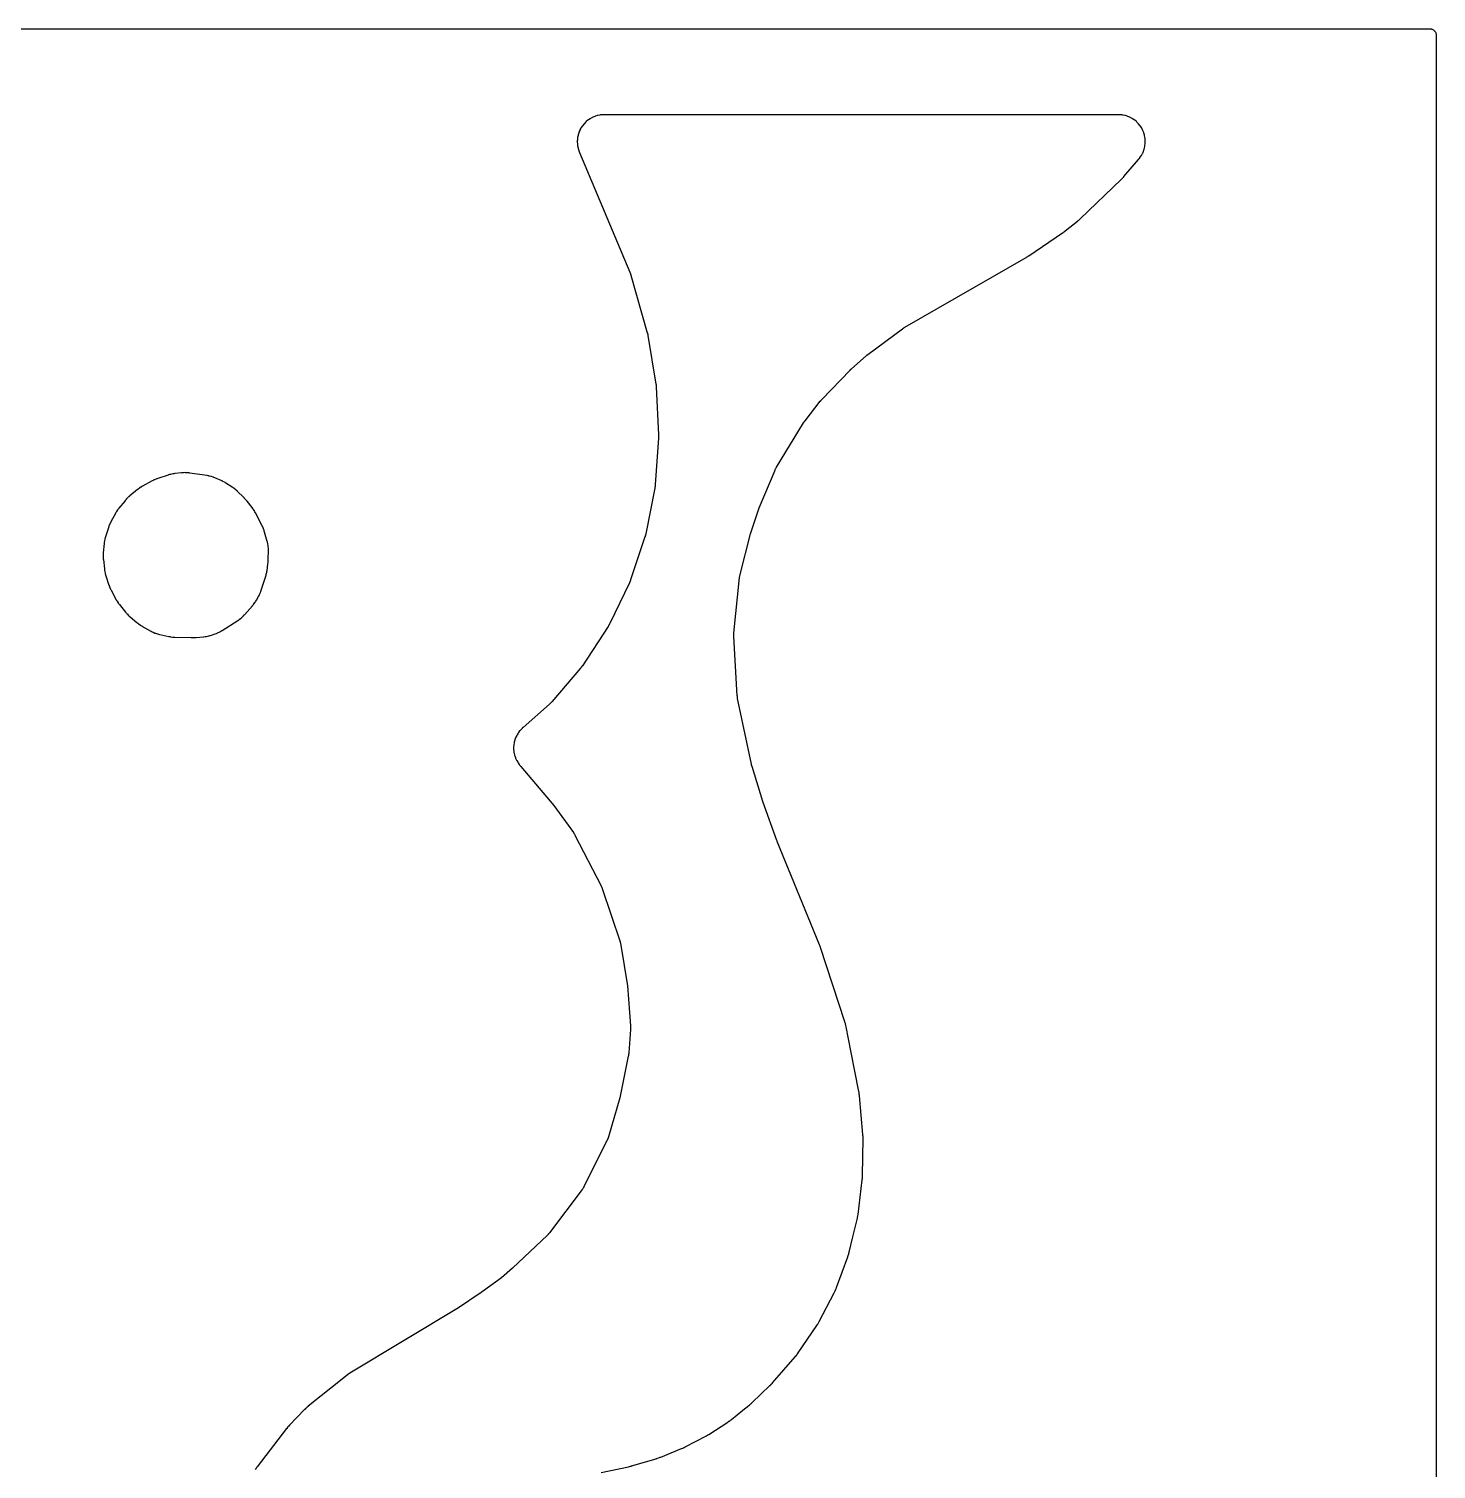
# Model space of a CAD drawing. Header units: millimetres. Extents: x 0 to 300, y 0 to 300.
# Drawn here: x 168.9 to 300, y 165.9 to 300.1 of the extents above; entities that cross this region are included whole.
import ezdxf

# ---------------------------------------------------------------- set-up
doc = ezdxf.new("R2010")
doc.units = ezdxf.units.MM
doc.layers.add('CUT', color=7, linetype='CONTINUOUS')

msp = doc.modelspace()

# ---------------------------------------------------------------- linework, layer by layer
at = {"layer": 'CUT'}
for points in [[(2.5547, 300.0625), (298.4808, 300.0625), (298.5102, 300.0625), (299.3955, 300.0625), (299.469, 300.0589), (299.5271, 300.0503), (299.5842, 300.036), (299.6396, 300.0162), (299.6927, 299.991), (299.7432, 299.9608), (299.7904, 299.9257), (299.834, 299.8863), (299.8735, 299.8427), (299.9085, 299.7954), (299.9387, 299.745), (299.9639, 299.6918), (299.9837, 299.6365), (299.998, 299.5794), (300.0066, 299.5212), (300.0102, 299.4478), (300.0102, 298.5625), (300.0102, 1.4375)], [(222.2366, 165.5698), (224.776, 166.1165), (224.7866, 166.1189), (224.8601, 166.1361), (224.8714, 166.1389), (224.9626, 166.1621), (224.9736, 166.165), (225.0453, 166.1848), (225.057, 166.1881), (227.3385, 166.8662), (227.352, 166.8704), (227.4389, 166.8984), (227.4522, 166.9029), (227.5604, 166.9407), (227.5736, 166.9455), (227.6591, 166.9776), (227.6722, 166.9826), (227.7183, 167.0012), (227.7549, 167.0146), (227.7735, 167.0217), (229.7172, 167.8036), (229.7311, 167.8094), (229.8213, 167.8484), (229.8351, 167.8545), (229.9471, 167.9063), (229.9607, 167.9128), (230.0489, 167.9563), (230.0623, 167.9631), (231.9681, 168.9632), (231.98, 168.9697), (232.0569, 169.0123), (232.0687, 169.0189), (232.164, 169.0746), (232.1756, 169.0815), (232.2505, 169.1276), (232.262, 169.1348), (234.0397, 170.283), (234.0527, 170.2916), (234.136, 170.3485), (234.1487, 170.3574), (234.2515, 170.4316), (234.2639, 170.4409), (234.3442, 170.502), (234.3565, 170.5116), (235.4273, 171.3723), (235.9895, 171.8227), (235.9997, 171.8311), (236.0653, 171.886), (236.0753, 171.8946), (236.0893, 171.9069), (236.0902, 171.9076), (236.1001, 171.9161), (236.18, 171.9862), (236.1897, 171.9949), (236.2521, 172.0522), (236.2616, 172.0611), (237.9446, 173.6731), (237.9544, 173.6827), (238.0174, 173.746), (238.027, 173.7558), (238.0438, 173.7734), (238.1044, 173.8369), (238.1137, 173.847), (238.1738, 173.9129), (238.1829, 173.9231), (240.2918, 176.3472), (240.3031, 176.3605), (240.3752, 176.4484), (240.386, 176.4621), (240.411, 176.4944), (240.4125, 176.4962), (240.4404, 176.5324), (240.4732, 176.5749), (240.4748, 176.5771), (240.4996, 176.6091), (240.51, 176.6231), (240.5768, 176.7151), (240.5869, 176.7294), (242.3144, 179.2615), (242.3243, 179.2766), (242.3875, 179.3754), (242.397, 179.3908), (242.4725, 179.5172), (242.4815, 179.5328), (242.5386, 179.6353), (242.5472, 179.6512), (242.5478, 179.6524), (243.9296, 182.3174), (243.9536, 182.3637), (243.9542, 182.3648), (243.9627, 182.3817), (244.0158, 182.4925), (244.0237, 182.5097), (244.0859, 182.6508), (244.0932, 182.6682), (244.1392, 182.7822), (244.146, 182.7998), (245.2024, 185.6733), (245.208, 185.6892), (245.2428, 185.7929), (245.248, 185.8089), (245.288, 185.9403), (245.2915, 185.9521), (245.3, 185.9802), (245.3047, 185.9964), (245.3337, 186.1026), (245.338, 186.119), (245.6794, 187.5224), (246.0749, 189.1382), (246.0789, 189.1558), (246.1034, 189.2703), (246.1069, 189.288), (246.1128, 189.3204), (246.115, 189.3317), (246.141, 189.4755), (246.1439, 189.4932), (246.1612, 189.6084), (246.1636, 189.6262), (246.5505, 192.8569), (246.5521, 192.8726), (246.5616, 192.9748), (246.5629, 192.9906), (246.5715, 193.1191), (246.5723, 193.1349), (246.5764, 193.2375), (246.5769, 193.2533), (246.5769, 193.2546), (246.6244, 196.6826), (246.6244, 196.683), (246.6245, 196.6984), (246.6233, 196.7985), (246.6229, 196.8139), (246.6182, 196.9395), (246.6174, 196.9548), (246.6111, 197.0547), (246.6099, 197.0701), (246.2895, 200.6691), (246.2879, 200.6848), (246.2761, 200.7865), (246.2746, 200.7986), (246.2732, 200.8104), (246.2712, 200.8261), (246.253, 200.9536), (246.2505, 200.9692), (246.2334, 201.0704), (246.2305, 201.0859), (245.4867, 204.8662), (245.0501, 207.0899), (245.0462, 207.108), (245.0195, 207.2251), (245.0151, 207.2431), (245.011, 207.2586), (245.0108, 207.2595), (244.9983, 207.3072), (244.977, 207.389), (244.9766, 207.3905), (244.9728, 207.405), (244.9678, 207.4227), (244.934, 207.5377), (244.9285, 207.5553), (242.6483, 214.5), (242.6451, 214.5094), (242.6226, 214.5744), (242.6191, 214.5843), (242.5895, 214.6648), (242.5859, 214.6746), (242.5615, 214.7378), (242.5573, 214.7481), (238.6366, 224.3611), (238.6319, 224.3727), (238.6271, 224.3847), (238.6255, 224.3888), (238.6217, 224.3986), (238.62, 224.4028), (238.6181, 224.4078), (238.6165, 224.412), (238.6127, 224.4219), (238.6113, 224.4256), (238.6083, 224.4337), (238.6041, 224.4452), (238.6022, 224.4503), (237.3266, 227.9786), (237.3217, 227.9925), (237.3167, 228.0068), (237.315, 228.0116), (237.3109, 228.0234), (237.3092, 228.0284), (237.3073, 228.0343), (237.3056, 228.0393), (237.3016, 228.0512), (237.3002, 228.0556), (237.2971, 228.0652), (237.2928, 228.0789), (237.2909, 228.085), (236.2806, 231.3572), (236.2776, 231.3672), (236.2707, 231.3905), (236.2678, 231.4005), (236.2644, 231.4126), (236.2616, 231.4226), (236.2553, 231.4459), (236.2526, 231.456), (236.2496, 231.4675), (236.2471, 231.4776), (236.2413, 231.5011), (236.2389, 231.5112), (236.236, 231.5235), (236.2337, 231.5337), (236.2284, 231.5573), (236.2262, 231.5674), (234.9431, 237.6726), (234.9417, 237.6793), (234.9386, 237.695), (234.938, 237.6979), (234.9325, 237.7284), (234.9225, 237.7896), (234.9203, 237.8081), (234.9129, 237.8863), (234.9103, 237.9198), (234.5896, 243.4582), (234.5889, 243.4726), (234.5878, 243.4979), (234.5873, 243.5183), (234.5866, 243.5838), (234.5868, 243.6063), (234.588, 243.6375), (234.5931, 243.7202), (234.596, 243.7556), (235.1216, 248.9598), (235.1223, 248.9668), (235.1241, 248.9831), (235.1244, 248.9861), (235.1285, 249.0174), (235.1378, 249.0801), (235.1413, 249.1016), (235.1472, 249.1312), (235.1643, 249.2096), (235.1723, 249.243), (236.1526, 253.0245), (236.9551, 255.4312), (238.4242, 258.9612), (238.4269, 258.9676), (238.4333, 258.9826), (238.4344, 258.9853), (238.4474, 259.0141), (238.4744, 259.0714), (238.4839, 259.0909), (238.4981, 259.1175), (238.5371, 259.1874), (238.5544, 259.217), (241.0734, 263.3534), (241.0806, 263.365), (241.0976, 263.392), (241.105, 263.4035), (241.114, 263.4174), (241.1215, 263.4287), (241.1393, 263.4551), (241.147, 263.4663), (241.1559, 263.4792), (241.1638, 263.4903), (241.1719, 263.5016), (241.1807, 263.5136), (241.1889, 263.5244), (241.2081, 263.5496), (241.2165, 263.5603), (242.6393, 265.365), (242.6462, 265.3737), (242.6624, 265.3937), (242.6694, 265.4022), (242.678, 265.4126), (242.6851, 265.4211), (242.7018, 265.4407), (242.709, 265.4491), (242.7174, 265.4587), (242.7247, 265.4669), (242.7418, 265.4862), (242.7427, 265.4871), (242.7492, 265.4942), (242.7582, 265.5042), (242.7657, 265.5122), (242.7833, 265.531), (242.7909, 265.5389), (245.4278, 268.2798), (245.4329, 268.2851), (245.4447, 268.2972), (245.4499, 268.3024), (245.4622, 268.3148), (245.4685, 268.3211), (245.4834, 268.3358), (245.4898, 268.342), (245.4972, 268.3492), (245.5037, 268.3554), (245.5184, 268.3693), (245.5226, 268.3733), (245.5409, 268.3898), (245.5488, 268.3969), (246.9036, 269.5983), (246.9112, 269.6049), (246.929, 269.6204), (246.9366, 269.627), (246.9457, 269.6346), (246.9533, 269.641), (246.9711, 269.6558), (246.9788, 269.6621), (246.9878, 269.6693), (246.9955, 269.6756), (247.0138, 269.69), (247.0216, 269.6962), (247.0313, 269.7036), (247.0392, 269.7097), (247.0577, 269.7237), (247.0657, 269.7297), (250.3032, 272.1233), (250.3136, 272.1309), (250.338, 272.1484), (250.3485, 272.1558), (250.3614, 272.1648), (250.372, 272.172), (250.3969, 272.1888), (250.4076, 272.196), (250.42, 272.2041), (250.4308, 272.211), (250.4562, 272.2271), (250.4671, 272.2339), (250.4805, 272.2422), (250.4915, 272.2488), (250.5173, 272.2642), (250.5284, 272.2707), (261.8289, 278.7744), (261.8375, 278.7795), (261.8976, 278.8154), (261.9069, 278.821), (261.981, 278.8672), (261.9899, 278.8729), (262.0478, 278.9104), (262.0573, 278.9166), (265.2152, 281.0471), (265.2252, 281.054), (265.2901, 281.0997), (265.3, 281.1069), (265.3803, 281.1659), (265.3901, 281.1733), (265.453, 281.2216), (265.4627, 281.2291), (266.592, 282.133), (266.6024, 282.1416), (266.6697, 282.1979), (266.6799, 282.2067), (266.7627, 282.2792), (266.7727, 282.2883), (266.8373, 282.3475), (266.8472, 282.3568), (270.6617, 286.0181), (270.6726, 286.0289), (270.7427, 286.0996), (270.7533, 286.1106), (270.839, 286.2017), (270.8493, 286.213), (270.9157, 286.2872), (270.9257, 286.2988), (272.2808, 287.8953), (272.2902, 287.9067), (272.3508, 287.9818), (272.3599, 287.9934), (272.3952, 288.0394), (272.4127, 288.0634), (272.5208, 288.2197), (272.552, 288.2701), (272.6429, 288.4341), (272.6691, 288.4874), (272.7433, 288.6596), (272.7641, 288.7151), (272.8209, 288.8938), (272.8361, 288.9511), (272.8751, 289.1346), (272.8845, 289.1931), (272.9052, 289.3795), (272.9088, 289.4387), (272.9109, 289.6262), (272.9087, 289.6854), (272.8923, 289.8722), (272.8842, 289.931), (272.8495, 290.1152), (272.8357, 290.1729), (272.7829, 290.3529), (272.7634, 290.4089), (272.6932, 290.5827), (272.6682, 290.6365), (272.5812, 290.8026), (272.5511, 290.8537), (272.448, 291.0104), (272.413, 291.0582), (272.295, 291.2039), (272.2554, 291.2481), (272.1236, 291.3815), (272.0799, 291.4216), (271.9355, 291.5412), (271.8881, 291.5768), (271.7326, 291.6816), (271.6818, 291.7123), (271.5168, 291.8013), (271.4633, 291.8268), (271.2902, 291.8991), (271.2344, 291.9192), (271.0551, 291.974), (270.9976, 291.9885), (270.8138, 292.0254), (270.7551, 292.0342), (270.5659, 292.0529), (270.5363, 292.0551), (270.4785, 292.058), (270.4637, 292.0585), (270.3673, 292.0609), (270.3525, 292.0611), (222.5651, 292.0611), (222.5503, 292.0609), (222.4544, 292.0586), (222.4397, 292.058), (222.3821, 292.0552), (222.3527, 292.053), (222.1644, 292.0344), (222.106, 292.0257), (221.923, 291.9892), (221.8658, 291.9749), (221.6873, 291.9206), (221.6317, 291.9006), (221.4594, 291.8291), (221.406, 291.8038), (221.2416, 291.7156), (221.191, 291.6852), (221.036, 291.5813), (220.9886, 291.5461), (220.8446, 291.4275), (220.8009, 291.3878), (220.6692, 291.2556), (220.6297, 291.2117), (220.5116, 291.0672), (220.4766, 291.0198), (220.3733, 290.8644), (220.3431, 290.8137), (220.2555, 290.6489), (220.2304, 290.5954), (220.1595, 290.4228), (220.1398, 290.3672), (220.0862, 290.1885), (220.072, 290.1312), (220.0362, 289.948), (220.0278, 289.8896), (220.0102, 289.7039), (220.0075, 289.6449), (220.0082, 289.4583), (220.0113, 289.3994), (220.0304, 289.2137), (220.0393, 289.1554), (220.0764, 288.9725), (220.091, 288.9153), (220.1468, 288.7346), (220.1562, 288.7066), (220.1758, 288.6524), (220.181, 288.6386), (220.216, 288.5492), (220.2215, 288.5356), (224.9021, 277.3861), (224.9072, 277.3736), (224.9189, 277.3445), (224.9238, 277.332), (224.9297, 277.3167), (224.9345, 277.3041), (224.9453, 277.2747), (224.9499, 277.2621), (224.955, 277.2475), (224.9593, 277.2347), (224.9693, 277.205), (224.9735, 277.1922), (224.9784, 277.1766), (224.9824, 277.1637), (224.9915, 277.1337), (224.9953, 277.1208), (226.5258, 271.7565), (226.5292, 271.7442), (226.537, 271.7154), (226.5402, 271.703), (226.5441, 271.6879), (226.5472, 271.6754), (226.5541, 271.6464), (226.557, 271.634), (226.5602, 271.6196), (226.563, 271.6071), (226.5691, 271.5779), (226.5716, 271.5654), (226.5746, 271.55), (226.577, 271.5375), (226.5823, 271.5081), (226.5845, 271.4955), (227.3339, 266.9728), (227.336, 266.9598), (227.3406, 266.9294), (227.3424, 266.9163), (227.3446, 266.9004), (227.3463, 266.8873), (227.35, 266.8568), (227.3515, 266.8437), (227.3531, 266.8286), (227.3544, 266.8155), (227.3571, 266.7848), (227.3582, 266.7717), (227.3595, 266.7557), (227.3604, 266.7425), (227.3623, 266.7118), (227.363, 266.6986), (227.5734, 262.2275), (227.5739, 262.2143), (227.5749, 262.1835), (227.5752, 262.1703), (227.5755, 262.1542), (227.5756, 262.141), (227.5757, 262.1102), (227.5757, 262.097), (227.5755, 262.0818), (227.5752, 262.0686), (227.5744, 262.0378), (227.574, 262.0246), (227.5733, 262.0085), (227.5727, 261.9953), (227.571, 261.9646), (227.5701, 261.9514), (227.2615, 257.5715), (227.2605, 257.5577), (227.2577, 257.5253), (227.2564, 257.5115), (227.2547, 257.4946), (227.2532, 257.4808), (227.2494, 257.4486), (227.2477, 257.4348), (227.2456, 257.419), (227.2436, 257.4052), (227.2388, 257.3731), (227.2367, 257.3594), (227.2339, 257.3427), (227.2316, 257.329), (227.2258, 257.2971), (227.2233, 257.2834), (226.3885, 253.0324), (226.3856, 253.0182), (226.3786, 252.9852), (226.3754, 252.9711), (226.3715, 252.9539), (226.3681, 252.9399), (226.36, 252.9071), (226.3565, 252.8931), (226.3522, 252.8771), (226.3484, 252.8631), (226.3393, 252.8307), (226.3353, 252.8168), (226.3302, 252.7999), (226.326, 252.7861), (226.3158, 252.7539), (226.3113, 252.7401), (224.9696, 248.7238), (224.9649, 248.7103), (224.9538, 248.6786), (224.9489, 248.6651), (224.9428, 248.6487), (224.9377, 248.6353), (224.9256, 248.604), (224.9203, 248.5906), (224.9141, 248.5754), (224.9085, 248.5621), (224.8954, 248.5313), (224.8897, 248.5181), (224.8826, 248.5021), (224.8766, 248.489), (224.8625, 248.4586), (224.8564, 248.4456), (223.0236, 244.6527), (223.0171, 244.6395), (223.0016, 244.6088), (222.9949, 244.5957), (222.9865, 244.5798), (222.9796, 244.5668), (222.9631, 244.5366), (222.956, 244.5237), (222.9476, 244.509), (222.9403, 244.4963), (222.9228, 244.4667), (222.9153, 244.454), (222.9059, 244.4387), (222.8981, 244.4262), (222.8797, 244.3972), (222.8717, 244.3848), (220.4758, 240.7364), (220.4679, 240.7247), (220.4495, 240.6975), (220.4414, 240.6859), (220.4315, 240.6718), (220.4234, 240.6603), (220.404, 240.6337), (220.3956, 240.6224), (220.3859, 240.6094), (220.3774, 240.5982), (220.3572, 240.5722), (220.3485, 240.5611), (220.3377, 240.5477), (220.3288, 240.5368), (220.3079, 240.5114), (220.2988, 240.5006), (217.6353, 237.3795), (217.6249, 237.3675), (217.6003, 237.3398), (217.5897, 237.328), (217.5766, 237.3137), (217.5658, 237.3021), (217.5403, 237.2752), (217.5292, 237.2638), (217.5165, 237.2508), (217.5053, 237.2396), (217.4788, 237.2136), (217.4674, 237.2026), (217.4533, 237.1893), (217.4417, 237.1785), (217.4144, 237.1535), (217.4025, 237.1428), (214.9591, 234.9861), (214.9566, 234.9838), (214.9456, 234.9739), (214.8755, 234.9089), (214.8648, 234.8988), (214.8237, 234.8587), (214.8031, 234.8376), (214.6746, 234.6996), (214.6367, 234.6546), (214.5239, 234.5067), (214.4906, 234.4582), (214.3928, 234.2999), (214.3644, 234.2484), (214.2826, 234.0813), (214.2593, 234.0272), (214.1943, 233.8529), (214.1765, 233.7969), (214.1288, 233.617), (214.1166, 233.5595), (214.0868, 233.3759), (214.0802, 233.3174), (214.0685, 233.1317), (214.0677, 233.0729), (214.0743, 232.887), (214.0793, 232.8284), (214.104, 232.644), (214.1147, 232.5861), (214.1574, 232.4051), (214.1737, 232.3485), (214.2339, 232.1725), (214.2557, 232.1178), (214.3329, 231.9486), (214.3599, 231.8963), (214.4533, 231.7354), (214.4853, 231.686), (214.5955, 231.533), (214.6132, 231.5095), (214.6491, 231.4646), (214.6584, 231.4532), (214.72, 231.3797), (214.7249, 231.3739), (214.7419, 231.3541), (214.7468, 231.3484), (217.8217, 227.7109), (219.6399, 225.1875), (219.6438, 225.182), (219.6529, 225.1692), (219.6546, 225.1668), (219.6717, 225.1415), (219.7041, 225.0922), (219.7054, 225.0901), (219.7132, 225.0773), (219.7221, 225.0626), (219.7298, 225.0497), (219.7395, 225.033), (219.7694, 224.98), (219.7852, 224.9507), (222.2186, 220.2382), (222.2216, 220.2322), (222.229, 220.2176), (222.2304, 220.2149), (222.2442, 220.1862), (222.2708, 220.1283), (222.2796, 220.1083), (222.2908, 220.0801), (222.3193, 220.0047), (222.3309, 219.9721), (223.9942, 215.0015), (223.9971, 214.9926), (224.0016, 214.9788), (224.0086, 214.9559), (224.0176, 214.9254), (224.0252, 214.898), (224.0309, 214.8762), (224.034, 214.8637), (224.0351, 214.859), (224.0414, 214.8318), (224.0543, 214.7711), (224.0612, 214.7345), (224.0633, 214.7221), (224.0648, 214.7129), (224.6664, 210.9232), (224.9458, 207.1774), (224.9468, 207.1614), (224.949, 207.1241), (224.9497, 207.108), (224.9505, 207.0885), (224.951, 207.0725), (224.9518, 207.0351), (224.952, 207.0191), (224.952, 207.0008), (224.9519, 206.9847), (224.9514, 206.9473), (224.951, 206.9313), (224.9504, 206.9118), (224.9497, 206.8958), (224.9478, 206.8585), (224.9469, 206.8425), (224.7998, 204.6818), (224.7994, 204.6755), (224.7982, 204.6606), (224.7953, 204.6258), (224.7939, 204.6109), (224.792, 204.5928), (224.7904, 204.5779), (224.7863, 204.5433), (224.7844, 204.5284), (224.7821, 204.5114), (224.78, 204.4966), (224.7747, 204.4622), (224.7724, 204.4474), (224.7693, 204.4294), (224.7667, 204.4147), (224.7603, 204.3804), (224.7575, 204.3657), (223.9643, 200.4708), (222.9159, 196.8639), (222.9115, 196.8491), (222.9008, 196.8148), (222.8962, 196.8001), (222.8903, 196.7823), (222.8854, 196.7677), (222.8736, 196.7338), (222.8684, 196.7193), (222.8624, 196.7027), (222.8596, 196.6955), (222.8546, 196.6831), (222.8478, 196.6667), (222.8417, 196.6524), (222.8272, 196.6193), (222.8209, 196.6051), (222.813, 196.5879), (222.8064, 196.5739), (222.7908, 196.5412), (222.784, 196.5273), (220.628, 192.2153), (220.6233, 192.206), (220.616, 192.1917), (220.6035, 192.1683), (220.5863, 192.1372), (220.5705, 192.1098), (220.5576, 192.0883), (220.5502, 192.0761), (220.5474, 192.0716), (220.5306, 192.0455), (220.4921, 191.9881), (220.4683, 191.9543), (220.46, 191.943), (220.4538, 191.9348), (217.4138, 187.9159), (217.4048, 187.9042), (217.3836, 187.8771), (217.3745, 187.8656), (217.3632, 187.8517), (217.3538, 187.8403), (217.3318, 187.8139), (217.3222, 187.8027), (217.3112, 187.79), (217.3018, 187.7793), (217.3013, 187.7788), (217.2794, 187.7559), (217.2699, 187.7462), (217.2583, 187.7345), (217.2487, 187.7249), (217.2261, 187.7028), (217.2163, 187.6933), (213.981, 184.6167), (212.9327, 183.712), (211.2627, 182.4938), (211.0526, 182.3405), (210.9962, 182.2994), (210.9588, 182.2721), (208.9321, 180.921), (198.8235, 174.8321), (198.8062, 174.8213), (198.6949, 174.7489), (198.6779, 174.7375), (198.5414, 174.642), (198.5249, 174.63), (198.4188, 174.5503), (198.4026, 174.5378), (198.3999, 174.5356), (194.9417, 171.7484), (194.9275, 171.7365), (194.8363, 171.6582), (194.8224, 171.646), (194.711, 171.5442), (194.6975, 171.5315), (194.6113, 171.4477), (194.5982, 171.4346), (193.211, 170.0014), (193.1993, 169.9889), (193.1244, 169.907), (193.1131, 169.8943), (193.0221, 169.7888), (193.0111, 169.7758), (192.941, 169.6897), (192.9304, 169.6763), (190.1902, 166.1105), (190.1837, 166.1019), (190.1388, 166.0413), (190.1322, 166.0322), (190.1036, 165.992), (190.0902, 165.9723), (190.009, 165.8481)]]:
    msp.add_lwpolyline(points, dxfattribs=at)
msp.add_lwpolyline([(175.9542, 249.7437), (175.9562, 249.728), (175.9701, 249.6261), (175.9725, 249.6104), (175.9825, 249.5495), (175.9885, 249.5184), (176.0324, 249.3176), (176.04, 249.2869), (176.0564, 249.2274), (176.0608, 249.2122), (176.0906, 249.1138), (176.0954, 249.0987), (176.3824, 248.2358), (176.3864, 248.224), (176.4136, 248.1478), (176.4179, 248.1361), (176.4351, 248.0906), (176.4444, 248.0675), (176.508, 247.9188), (176.5183, 247.8961), (176.5392, 247.8522), (176.5447, 247.8411), (176.5811, 247.7688), (176.5868, 247.7577), (177.0285, 246.9236), (177.0354, 246.9111), (177.0808, 246.83), (177.088, 246.8176), (177.1165, 246.7695), (177.1316, 246.7453), (177.2338, 246.5901), (177.2501, 246.5666), (177.283, 246.5214), (177.2916, 246.51), (177.3481, 246.4362), (177.357, 246.425), (177.9303, 245.7127), (177.9396, 245.7014), (178.0011, 245.6287), (178.0107, 245.6177), (178.0487, 245.5749), (178.0687, 245.5535), (178.2019, 245.4176), (178.2229, 245.3972), (178.2649, 245.3583), (178.2758, 245.3485), (178.3473, 245.2856), (178.3584, 245.276), (178.9743, 244.7596), (178.985, 244.7509), (179.0549, 244.695), (179.0657, 244.6865), (179.1085, 244.6539), (179.1308, 244.6377), (179.2778, 244.5358), (179.3008, 244.5206), (179.3464, 244.492), (179.3581, 244.4849), (179.435, 244.4391), (179.447, 244.4322), (180.2914, 243.9553), (180.3047, 243.948), (180.3912, 243.9019), (180.4046, 243.895), (180.4573, 243.8687), (180.4846, 243.8559), (180.6617, 243.7782), (180.7181, 243.7567), (180.9021, 243.6972), (180.931, 243.6886), (180.9879, 243.6734), (181.0025, 243.6696), (181.0978, 243.6466), (181.1125, 243.6432), (181.9426, 243.4643), (181.956, 243.4615), (182.0435, 243.4448), (182.057, 243.4423), (182.1097, 243.4335), (182.1369, 243.4295), (182.3136, 243.408), (182.3409, 243.4054), (182.3942, 243.4013), (182.4079, 243.4005), (182.4969, 243.3958), (182.5105, 243.3952), (184.0489, 243.3497), (184.0667, 243.3494), (184.1825, 243.3494), (184.2003, 243.3497), (184.3455, 243.354), (184.3633, 243.3548), (184.4789, 243.3617), (184.4967, 243.363), (185.1931, 243.4253), (185.2113, 243.4272), (185.329, 243.4413), (185.3471, 243.4438), (185.4174, 243.4544), (185.4533, 243.461), (185.685, 243.5106), (185.7204, 243.5193), (185.789, 243.5384), (185.8065, 243.5435), (185.9197, 243.5788), (185.937, 243.5845), (186.2587, 243.6956), (186.2753, 243.7016), (186.3826, 243.7422), (186.399, 243.7487), (186.4626, 243.7749), (186.4948, 243.7893), (186.7011, 243.889), (186.7324, 243.9052), (186.7924, 243.9388), (186.8077, 243.9476), (186.9062, 244.0064), (186.9212, 244.0156), (188.376, 244.9434), (188.3878, 244.9511), (188.4633, 245.0018), (188.4748, 245.0097), (188.5195, 245.0412), (188.5419, 245.0579), (188.6835, 245.168), (188.726, 245.2044), (188.8568, 245.3272), (188.8767, 245.3468), (188.9147, 245.3861), (188.9244, 245.3962), (188.9861, 245.463), (188.9955, 245.4734), (189.7442, 246.3214), (189.7543, 246.3332), (189.8192, 246.4107), (189.8291, 246.4228), (189.8668, 246.4703), (189.8856, 246.4952), (190.0029, 246.6597), (190.0203, 246.6854), (190.0529, 246.7366), (190.0611, 246.7499), (190.1132, 246.8365), (190.1211, 246.8499), (190.3062, 247.1763), (190.3135, 247.1896), (190.3601, 247.277), (190.3672, 247.2905), (190.3938, 247.3437), (190.4068, 247.3713), (190.4865, 247.5525), (190.498, 247.5807), (190.5192, 247.6363), (190.5244, 247.6506), (190.5572, 247.744), (190.5621, 247.7584), (190.9859, 249.0695), (190.9899, 249.0822), (191.0146, 249.1649), (191.0183, 249.1777), (191.032, 249.2278), (191.0385, 249.2535), (191.0769, 249.4219), (191.0822, 249.4479), (191.0915, 249.499), (191.0937, 249.5121), (191.1073, 249.5974), (191.1092, 249.6105), (191.1899, 250.2022), (191.192, 250.2199), (191.2043, 250.3356), (191.2059, 250.3534), (191.217, 250.4989), (191.2181, 250.5167), (191.2234, 250.6328), (191.224, 250.6507), (191.237, 251.4556), (191.2371, 251.4701), (191.2363, 251.5641), (191.2361, 251.5786), (191.2342, 251.6351), (191.2326, 251.664), (191.2177, 251.8489), (191.2103, 251.9063), (191.1777, 252.0889), (191.1719, 252.1173), (191.1593, 252.1724), (191.1559, 252.1864), (191.1327, 252.2776), (191.129, 252.2916), (190.8825, 253.1711), (190.8781, 253.1858), (190.8488, 253.281), (190.8441, 253.2955), (190.8251, 253.3522), (190.8146, 253.381), (190.7416, 253.5661), (190.7297, 253.5943), (190.7049, 253.6488), (190.6984, 253.6626), (190.6549, 253.7522), (190.6481, 253.7659), (190.0216, 254.9766), (190.015, 254.9889), (189.9714, 255.0686), (189.9645, 255.0808), (189.9372, 255.128), (189.9227, 255.1519), (189.8246, 255.3047), (189.8089, 255.3279), (189.7773, 255.3724), (189.7691, 255.3837), (189.7148, 255.4565), (189.7064, 255.4676), (189.2388, 256.0653), (189.226, 256.0811), (189.1411, 256.1823), (189.1278, 256.1977), (189.017, 256.321), (189.0031, 256.3359), (188.9116, 256.4312), (188.8972, 256.4456), (188.3542, 256.9736), (188.3434, 256.9839), (188.2724, 257.0496), (188.2613, 257.0595), (188.2177, 257.0979), (188.1949, 257.117), (188.0436, 257.2374), (188.0199, 257.2553), (187.9727, 257.2892), (187.9605, 257.2977), (187.8805, 257.3522), (187.8681, 257.3604), (187.2804, 257.7395), (187.27, 257.7461), (187.202, 257.788), (187.1915, 257.7943), (187.15, 257.8187), (187.1286, 257.8307), (186.9877, 257.9061), (186.9658, 257.9172), (186.9225, 257.9381), (186.9114, 257.9433), (186.8388, 257.9766), (186.8275, 257.9816), (186.2527, 258.2307), (186.2407, 258.2358), (186.1623, 258.2678), (186.1502, 258.2726), (186.1026, 258.2908), (186.0781, 258.2995), (185.9195, 258.3524), (185.8694, 258.3668), (185.7069, 258.4057), (185.6814, 258.4112), (185.6314, 258.4209), (185.6186, 258.4233), (185.5351, 258.4376), (185.5223, 258.4397), (183.8843, 258.6843), (183.8716, 258.6861), (183.7892, 258.6966), (183.7765, 258.6981), (183.7268, 258.7034), (183.7013, 258.7055), (183.5377, 258.7158), (183.4865, 258.7169), (183.3226, 258.7132), (183.2971, 258.7121), (183.2472, 258.7089), (183.2345, 258.7079), (183.1516, 258.7008), (183.1389, 258.6995), (182.5426, 258.6352), (182.527, 258.6333), (182.4263, 258.6197), (182.4108, 258.6175), (182.3505, 258.6077), (182.3198, 258.602), (182.1212, 258.5593), (182.0908, 258.5519), (182.0318, 258.536), (182.0168, 258.5317), (181.9194, 258.5026), (181.9044, 258.4979), (180.9387, 258.1821), (180.9254, 258.1776), (180.8392, 258.1472), (180.826, 258.1423), (180.7747, 258.1228), (180.7486, 258.1122), (180.5811, 258.0395), (180.5556, 258.0277), (180.5063, 258.0035), (180.4938, 257.9971), (180.4128, 257.9549), (180.4004, 257.9483), (179.513, 257.4594), (179.5014, 257.4529), (179.4266, 257.4095), (179.4151, 257.4027), (179.3708, 257.3756), (179.3484, 257.3612), (179.2049, 257.2647), (179.1832, 257.2494), (179.1414, 257.2185), (179.1308, 257.2105), (179.0624, 257.1575), (179.052, 257.1493), (178.3371, 256.5701), (178.3251, 256.5601), (178.2476, 256.4939), (178.2358, 256.4836), (178.1903, 256.4426), (178.1676, 256.421), (178.0236, 256.2771), (178.002, 256.2543), (177.9611, 256.2088), (177.9508, 256.1971), (177.8846, 256.1196), (177.8746, 256.1076), (177.3017, 255.4003), (177.2932, 255.3896), (177.2386, 255.3189), (177.2303, 255.308), (177.1984, 255.2648), (177.1827, 255.2423), (177.0835, 255.0939), (177.0687, 255.0707), (177.041, 255.0248), (177.034, 255.0129), (176.9896, 254.9355), (176.9829, 254.9235), (176.5594, 254.1441), (176.5526, 254.1312), (176.5096, 254.0471), (176.5031, 254.0341), (176.4784, 253.9829), (176.4664, 253.9564), (176.3927, 253.7825), (176.382, 253.7554), (176.3625, 253.7021), (176.3576, 253.6884), (176.3272, 253.599), (176.3226, 253.5851), (176.0614, 252.7517), (176.0569, 252.7366), (176.0288, 252.6383), (176.0247, 252.6232), (176.0095, 252.5637), (176.0024, 252.5331), (175.9621, 252.3328), (175.9567, 252.3019), (175.9477, 252.2412), (175.9456, 252.2256), (175.9334, 252.1241), (175.9317, 252.1085), (175.8518, 251.2629), (175.8506, 251.2477), (175.8438, 251.1484), (175.8429, 251.1331), (175.8403, 251.0733), (175.8398, 251.0427), (175.8414, 250.8438), (175.8424, 250.8132), (175.8459, 250.7535), (175.847, 250.7382), (175.8554, 250.6391), (175.8569, 250.6238)], close=True, dxfattribs=at)

doc.saveas('drawing.dxf')
